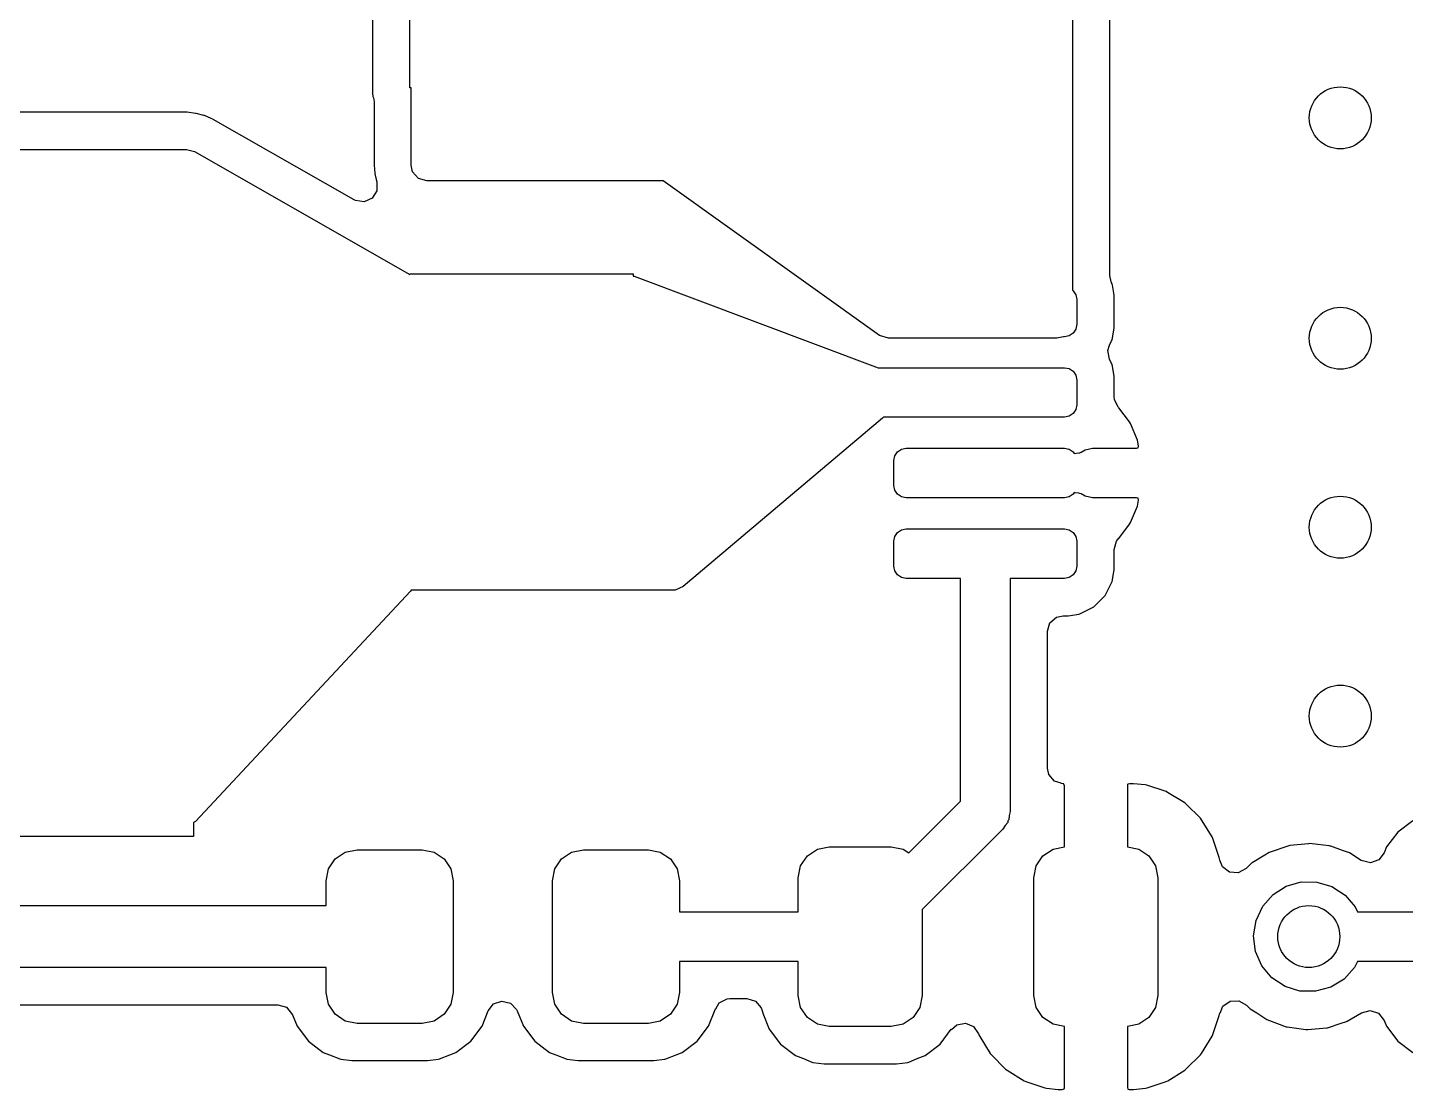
# Model space of a CAD drawing. Extents: x 0.02 to 3.18, y 0.02 to 2.78.
# Drawn here: x 2.2832 to 2.7207, y 0.6815 to 1.0187 of the extents above; entities that cross this region are included whole.
import ezdxf

# ---------------------------------------------------------------- set-up
doc = ezdxf.new("R2010")
doc.units = 0
doc.header["$MEASUREMENT"] = 0
doc.layers.add('BLACK', color=7, linetype='CONTINUOUS')

msp = doc.modelspace()

# ---------------------------------------------------------------- linework, layer by layer
at = {"layer": 'BLACK', "linetype": 'CONTINUOUS'}
for p, q in [((2.615, 1.26205), (2.615, 0.935231)), ((2.39274, 1.09971), (2.39274, 0.99777)), ((2.40457, 0.999528), (2.40457, 1.09795)), ((2.62681, 0.939965), (2.62681, 1.03286)), ((2.39274, 0.99777), (2.39286, 0.996738)), ((2.405, 0.999528), (2.40457, 0.999528)), ((2.405, 0.974961), (2.405, 0.999528)), ((2.39286, 0.996738), (2.39301, 0.996398)), ((2.39301, 0.996398), (2.39301, 0.996393)), ((2.39301, 0.996393), (2.39319, 0.995078)), ((2.39319, 0.995078), (2.39319, 0.974961)), ((2.33368, 0.991811), (2.22496, 0.991811)), ((2.33384, 0.99179), (2.33368, 0.991811)), ((2.33655, 0.991436), (2.33384, 0.99179)), ((2.33384, 0.99179), (2.33384, 0.99179)), ((2.33671, 0.991415), (2.33655, 0.991436)), ((2.33655, 0.991436), (2.33655, 0.991436)), ((2.33918, 0.990762), (2.33671, 0.991415)), ((2.33932, 0.990701), (2.33918, 0.990762)), ((2.34146, 0.989825), (2.33932, 0.990701)), ((2.33932, 0.990701), (2.33932, 0.990701)), ((2.342, 0.989601), (2.34146, 0.989825)), ((2.34214, 0.989522), (2.342, 0.989601)), ((2.3869, 0.963948), (2.34214, 0.989522)), ((2.34214, 0.989522), (2.34214, 0.989522)), ((2.22496, 0.98), (2.33368, 0.98)), ((2.33368, 0.98), (2.33614, 0.979346)), ((2.33614, 0.979346), (2.40457, 0.940247)), ((2.39319, 0.974961), (2.39346, 0.97245)), ((2.39346, 0.97245), (2.39349, 0.972321)), ((2.39349, 0.972321), (2.39349, 0.972321)), ((2.39349, 0.972321), (2.39359, 0.971849)), ((2.39359, 0.971849), (2.39391, 0.970389)), ((2.40545, 0.9729), (2.405, 0.974961)), ((2.40728, 0.970787), (2.40545, 0.9729)), ((2.39391, 0.970389), (2.3941, 0.969728)), ((2.3941, 0.969728), (2.39413, 0.969622)), ((2.39413, 0.969622), (2.39411, 0.966827)), ((2.40996, 0.97), (2.40728, 0.970787)), ((2.485, 0.97), (2.40996, 0.97)), ((2.55371, 0.920924), (2.485, 0.97)), ((2.38727, 0.963755), (2.3869, 0.963948)), ((2.39003, 0.96334), (2.38727, 0.963755)), ((2.39258, 0.964485), (2.39003, 0.96334)), ((2.39411, 0.966827), (2.39258, 0.964485)), ((2.40457, 0.940247), (2.40457, 0.940472)), ((2.40457, 0.940472), (2.47543, 0.940472)), ((2.47543, 0.940472), (2.47543, 0.939758)), ((2.47543, 0.939758), (2.47584, 0.939684)), ((2.47584, 0.939684), (2.55322, 0.910669)), ((2.62729, 0.937976), (2.62681, 0.939965)), ((2.62729, 0.937975), (2.62729, 0.937976)), ((2.62729, 0.93795), (2.62729, 0.937975)), ((2.62735, 0.937713), (2.62729, 0.93795)), ((2.62741, 0.937604), (2.62735, 0.937713)), ((2.62758, 0.937256), (2.62741, 0.937604)), ((2.62741, 0.937604), (2.62741, 0.937604)), ((2.62765, 0.93687), (2.62758, 0.937256)), ((2.62805, 0.934331), (2.62765, 0.93687)), ((2.62765, 0.93687), (2.62765, 0.93687)), ((2.615, 0.935231), (2.61519, 0.935107)), ((2.61519, 0.935107), (2.61604, 0.933829)), ((2.61604, 0.933829), (2.61634, 0.932323)), ((2.61634, 0.932323), (2.61634, 0.924449)), ((2.62817, 0.933564), (2.62805, 0.934331)), ((2.62817, 0.923208), (2.62817, 0.933564)), ((2.61634, 0.924449), (2.61604, 0.922942)), ((2.62758, 0.919516), (2.62817, 0.923208)), ((2.55659, 0.92), (2.55371, 0.920924)), ((2.61004, 0.92), (2.55659, 0.92)), ((2.6121, 0.920448), (2.61004, 0.92)), ((2.61217, 0.920512), (2.6121, 0.920448)), ((2.6124, 0.920512), (2.61217, 0.920512)), ((2.61391, 0.920811), (2.6124, 0.920512)), ((2.61519, 0.921665), (2.61391, 0.920811)), ((2.61604, 0.922942), (2.61519, 0.921665)), ((2.62673, 0.917843), (2.62741, 0.919168)), ((2.62741, 0.919168), (2.62758, 0.919516)), ((2.62741, 0.919168), (2.62741, 0.919168)), ((2.62622, 0.916086), (2.62673, 0.917843)), ((2.62673, 0.913339), (2.62622, 0.916086)), ((2.55322, 0.910669), (2.6124, 0.910669)), ((2.6124, 0.910669), (2.61391, 0.91037)), ((2.61391, 0.91037), (2.61519, 0.909516)), ((2.62741, 0.912014), (2.62673, 0.913339)), ((2.62741, 0.912013), (2.62741, 0.912014)), ((2.62758, 0.911666), (2.62741, 0.912013)), ((2.62817, 0.907973), (2.62758, 0.911666)), ((2.61519, 0.909516), (2.61604, 0.908239)), ((2.61604, 0.908239), (2.61634, 0.906732)), ((2.61634, 0.906732), (2.61634, 0.898858)), ((2.62817, 0.907778), (2.62817, 0.907973)), ((2.62817, 0.901513), (2.62817, 0.907778)), ((2.62828, 0.900459), (2.62817, 0.901513)), ((2.61604, 0.897352), (2.61519, 0.896074)), ((2.61634, 0.898858), (2.61604, 0.897352)), ((2.6295, 0.898232), (2.62828, 0.900459)), ((2.62947, 0.898214), (2.6295, 0.898232)), ((2.62959, 0.898057), (2.62947, 0.898214)), ((2.62962, 0.898005), (2.62959, 0.898057)), ((2.62967, 0.897956), (2.62962, 0.898005)), ((2.63311, 0.893471), (2.62967, 0.897956)), ((2.55462, 0.894679), (2.49139, 0.841174)), ((2.55491, 0.894921), (2.55462, 0.894679)), ((2.6124, 0.894921), (2.55491, 0.894921)), ((2.61391, 0.895221), (2.6124, 0.894921)), ((2.61519, 0.896074), (2.61391, 0.895221)), ((2.63343, 0.892913), (2.63311, 0.893471)), ((2.6356, 0.887691), (2.63343, 0.892913)), ((2.55857, 0.882648), (2.55942, 0.883926)), ((2.55942, 0.883926), (2.5607, 0.884779)), ((2.5607, 0.884779), (2.5622, 0.885079)), ((2.5622, 0.885079), (2.6124, 0.885079)), ((2.6124, 0.885079), (2.61391, 0.884779)), ((2.61391, 0.884779), (2.61519, 0.883926)), ((2.61519, 0.883926), (2.61554, 0.883391)), ((2.61733, 0.883675), (2.61768, 0.883853)), ((2.61768, 0.883853), (2.61903, 0.884538)), ((2.61768, 0.883853), (2.61768, 0.883853)), ((2.61903, 0.884538), (2.62128, 0.885079)), ((2.62128, 0.885079), (2.63531, 0.885079)), ((2.63531, 0.885079), (2.63586, 0.885238)), ((2.63576, 0.887068), (2.6356, 0.887691)), ((2.63594, 0.885771), (2.63576, 0.887068)), ((2.63586, 0.885238), (2.63594, 0.885771)), ((2.55827, 0.881142), (2.55857, 0.882648)), ((2.55827, 0.873268), (2.55827, 0.881142)), ((2.61554, 0.883391), (2.61695, 0.883614)), ((2.61695, 0.883614), (2.61733, 0.883675)), ((2.61695, 0.883614), (2.61695, 0.883614)), ((2.55857, 0.871761), (2.55827, 0.873268)), ((2.55942, 0.870484), (2.55857, 0.871761)), ((2.61554, 0.871018), (2.61519, 0.870484)), ((2.61587, 0.870966), (2.61554, 0.871018)), ((2.61695, 0.870795), (2.61587, 0.870966)), ((2.61733, 0.870734), (2.61695, 0.870795)), ((2.61695, 0.870795), (2.61695, 0.870795)), ((2.61768, 0.870557), (2.61733, 0.870734)), ((2.5607, 0.86963), (2.55942, 0.870484)), ((2.5622, 0.869331), (2.5607, 0.86963)), ((2.6124, 0.869331), (2.5622, 0.869331)), ((2.61391, 0.86963), (2.6124, 0.869331)), ((2.61519, 0.870484), (2.61391, 0.86963)), ((2.61903, 0.869871), (2.61768, 0.870557)), ((2.61768, 0.870557), (2.61768, 0.870557)), ((2.62128, 0.869331), (2.61903, 0.869871)), ((2.63533, 0.869331), (2.62128, 0.869331)), ((2.63343, 0.861496), (2.6356, 0.866718)), ((2.63585, 0.869182), (2.63533, 0.869331)), ((2.6356, 0.866718), (2.63576, 0.867341)), ((2.63576, 0.867341), (2.63593, 0.868624)), ((2.63593, 0.868624), (2.63585, 0.869182)), ((2.55857, 0.857058), (2.55942, 0.858335)), ((2.55942, 0.858335), (2.5607, 0.859189)), ((2.5607, 0.859189), (2.5622, 0.859488)), ((2.5622, 0.859488), (2.6124, 0.859488)), ((2.6124, 0.859488), (2.61391, 0.859189)), ((2.61391, 0.859189), (2.61519, 0.858335)), ((2.61519, 0.858335), (2.61604, 0.857058)), ((2.62967, 0.856454), (2.63311, 0.860938)), ((2.63311, 0.860938), (2.63343, 0.861496)), ((2.55827, 0.855551), (2.55857, 0.857058)), ((2.55827, 0.847677), (2.55827, 0.855551)), ((2.61604, 0.857058), (2.61634, 0.855551)), ((2.61634, 0.855551), (2.61634, 0.847677)), ((2.62817, 0.852897), (2.62896, 0.855578)), ((2.62896, 0.855578), (2.62962, 0.856404)), ((2.62962, 0.856404), (2.62967, 0.856454)), ((2.62817, 0.846436), (2.62817, 0.852897)), ((2.55857, 0.846171), (2.55827, 0.847677)), ((2.55942, 0.844893), (2.55857, 0.846171)), ((2.5607, 0.84404), (2.55942, 0.844893)), ((2.61519, 0.844893), (2.61391, 0.84404)), ((2.61604, 0.846171), (2.61519, 0.844893)), ((2.61634, 0.847677), (2.61604, 0.846171)), ((2.62758, 0.842744), (2.62817, 0.846436)), ((2.48883, 0.840043), (2.48818, 0.84)), ((2.49139, 0.841174), (2.48883, 0.840043)), ((2.5622, 0.84374), (2.5607, 0.84404)), ((2.57943, 0.84374), (2.5622, 0.84374)), ((2.57943, 0.772966), (2.57943, 0.84374)), ((2.6124, 0.84374), (2.59518, 0.84374)), ((2.59518, 0.84374), (2.59518, 0.769691)), ((2.61391, 0.84404), (2.6124, 0.84374)), ((2.62532, 0.838294), (2.62758, 0.842744)), ((2.40473, 0.839712), (2.33647, 0.766576)), ((2.405, 0.84), (2.40473, 0.839712)), ((2.40473, 0.839712), (2.40473, 0.839712)), ((2.48818, 0.84), (2.405, 0.84)), ((2.62179, 0.834762), (2.62532, 0.838294)), ((2.6078, 0.829631), (2.60991, 0.831461)), ((2.60991, 0.831461), (2.61197, 0.831909)), ((2.61197, 0.831909), (2.61364, 0.831909)), ((2.61364, 0.831909), (2.61432, 0.832016)), ((2.61432, 0.832016), (2.61695, 0.832433)), ((2.61695, 0.832433), (2.61733, 0.832494)), ((2.61695, 0.832433), (2.61695, 0.832433)), ((2.61733, 0.832494), (2.62179, 0.834762)), ((2.60701, 0.826949), (2.6078, 0.829631)), ((2.60701, 0.783504), (2.60701, 0.826949)), ((2.60746, 0.781443), (2.60701, 0.783504)), ((2.60929, 0.779331), (2.60746, 0.781443)), ((2.61136, 0.778722), (2.60929, 0.779331)), ((2.61135, 0.778657), (2.61136, 0.778722)), ((2.61217, 0.778477), (2.61135, 0.778657)), ((2.61223, 0.77843), (2.61217, 0.778477)), ((2.6124, 0.77783), (2.61223, 0.77843)), ((2.6124, 0.758512), (2.6124, 0.77783)), ((2.63247, 0.778312), (2.6324, 0.77801)), ((2.6324, 0.77801), (2.6324, 0.758512)), ((2.63251, 0.778367), (2.63247, 0.778312)), ((2.63311, 0.778543), (2.63251, 0.778367)), ((2.6341, 0.778543), (2.63311, 0.778543)), ((2.63435, 0.77853), (2.6341, 0.778543)), ((2.63807, 0.77815), (2.63435, 0.77853)), ((2.63859, 0.778037), (2.63807, 0.77815)), ((2.64467, 0.776022), (2.63859, 0.778037)), ((2.64519, 0.77578), (2.64467, 0.776022)), ((2.65062, 0.772431), (2.64519, 0.77578)), ((2.56304, 0.756573), (2.57943, 0.772966)), ((2.65107, 0.772076), (2.65062, 0.772431)), ((2.65559, 0.767567), (2.65107, 0.772076)), ((2.33647, 0.766576), (2.33591, 0.766241)), ((2.33591, 0.766241), (2.33591, 0.761732)), ((2.59439, 0.766278), (2.59357, 0.76525)), ((2.59449, 0.766719), (2.59439, 0.766278)), ((2.59473, 0.767102), (2.59449, 0.766719)), ((2.59488, 0.768409), (2.59473, 0.767102)), ((2.59518, 0.769691), (2.59488, 0.768409)), ((2.65594, 0.767118), (2.65559, 0.767567)), ((2.6593, 0.761691), (2.65594, 0.767118)), ((2.723, 0.766776), (2.71827, 0.763186)), ((2.33591, 0.761732), (2.2178, 0.761732)), ((2.59287, 0.764137), (2.56728, 0.738549)), ((2.59357, 0.76525), (2.59287, 0.764137)), ((2.65954, 0.761173), (2.6593, 0.761691)), ((2.71827, 0.763186), (2.71468, 0.758456)), ((2.38405, 0.75681), (2.38781, 0.757559)), ((2.38781, 0.757559), (2.40848, 0.757559)), ((2.40848, 0.757559), (2.41225, 0.75681)), ((2.4559, 0.75681), (2.45967, 0.757559)), ((2.45967, 0.757559), (2.48033, 0.757559)), ((2.48033, 0.757559), (2.4841, 0.75681)), ((2.5308, 0.755661), (2.53399, 0.757794)), ((2.53399, 0.757794), (2.53776, 0.758543)), ((2.53776, 0.758543), (2.55744, 0.758543)), ((2.55744, 0.758543), (2.56121, 0.757794)), ((2.56121, 0.757794), (2.56304, 0.756573)), ((2.6056, 0.755661), (2.60879, 0.757794)), ((2.60879, 0.757794), (2.6124, 0.758512)), ((2.6324, 0.758512), (2.63601, 0.757794)), ((2.63601, 0.757794), (2.6392, 0.755661)), ((2.66157, 0.755102), (2.65954, 0.761173)), ((2.68366, 0.758847), (2.67742, 0.756725)), ((2.68393, 0.758876), (2.68366, 0.758847)), ((2.68993, 0.759506), (2.68393, 0.758876)), ((2.68393, 0.758876), (2.68393, 0.758876)), ((2.69021, 0.759535), (2.68993, 0.759506)), ((2.68993, 0.759506), (2.68993, 0.759506)), ((2.69285, 0.75922), (2.69021, 0.759535)), ((2.69647, 0.758789), (2.69285, 0.75922)), ((2.69674, 0.758756), (2.69647, 0.758789)), ((2.69647, 0.758789), (2.69647, 0.758789)), ((2.69701, 0.758663), (2.69674, 0.758756)), ((2.70072, 0.75734), (2.69701, 0.758663)), ((2.69701, 0.758663), (2.69701, 0.758663)), ((2.70295, 0.756547), (2.70072, 0.75734)), ((2.71468, 0.758456), (2.71394, 0.75658)), ((2.37872, 0.751483), (2.38086, 0.754676)), ((2.38086, 0.754676), (2.38405, 0.75681)), ((2.41225, 0.75681), (2.41544, 0.754676)), ((2.41544, 0.754676), (2.41758, 0.751483)), ((2.45057, 0.751483), (2.45271, 0.754676)), ((2.45271, 0.754676), (2.4559, 0.75681)), ((2.4841, 0.75681), (2.48729, 0.754676)), ((2.48729, 0.754676), (2.48943, 0.751483)), ((2.52866, 0.752467), (2.5308, 0.755661)), ((2.60347, 0.752467), (2.6056, 0.755661)), ((2.6392, 0.755661), (2.64134, 0.752467)), ((2.66174, 0.75431), (2.66157, 0.755102)), ((2.66179, 0.754321), (2.66174, 0.75431)), ((2.66261, 0.752192), (2.66179, 0.754321)), ((2.67162, 0.753081), (2.67008, 0.751579)), ((2.67182, 0.753275), (2.67162, 0.753081)), ((2.67162, 0.753081), (2.67162, 0.753081)), ((2.67206, 0.753427), (2.67182, 0.753275)), ((2.67605, 0.755877), (2.67206, 0.753427)), ((2.67742, 0.756725), (2.67605, 0.755877)), ((2.70666, 0.754193), (2.70295, 0.756547)), ((2.70957, 0.753427), (2.70666, 0.754193)), ((2.71221, 0.754351), (2.70957, 0.753427)), ((2.71393, 0.756555), (2.71221, 0.754351)), ((2.71394, 0.75658), (2.71393, 0.756555)), ((2.37797, 0.747717), (2.37872, 0.751483)), ((2.41758, 0.751483), (2.41833, 0.747717)), ((2.44982, 0.747717), (2.45057, 0.751483)), ((2.48943, 0.751483), (2.49018, 0.747717)), ((2.52791, 0.748701), (2.52866, 0.752467)), ((2.52791, 0.737874), (2.52791, 0.748701)), ((2.60272, 0.748701), (2.60347, 0.752467)), ((2.60272, 0.711299), (2.60272, 0.748701)), ((2.64134, 0.752467), (2.64209, 0.748701)), ((2.64209, 0.748701), (2.64209, 0.711299)), ((2.66483, 0.750494), (2.66261, 0.752192)), ((2.66762, 0.750265), (2.66483, 0.750494)), ((2.67008, 0.751579), (2.66762, 0.750265)), ((2.37797, 0.739843), (2.37797, 0.747717)), ((2.41833, 0.747717), (2.41833, 0.712283)), ((2.44982, 0.712283), (2.44982, 0.747717)), ((2.49018, 0.747717), (2.49018, 0.737874)), ((2.67865, 0.743342), (2.68285, 0.745993)), ((2.68285, 0.745993), (2.68762, 0.747358)), ((2.68762, 0.747358), (2.69259, 0.747327)), ((2.69259, 0.747327), (2.69735, 0.745904)), ((2.69735, 0.745904), (2.70152, 0.743202)), ((2.015, 0.739843), (2.37797, 0.739843)), ((2.67325, 0.735122), (2.67536, 0.739619)), ((2.67536, 0.739619), (2.67865, 0.743342)), ((2.70152, 0.743202), (2.70476, 0.739439)), ((2.70476, 0.739439), (2.70547, 0.737874)), ((2.49018, 0.737874), (2.52791, 0.737874)), ((2.56728, 0.738549), (2.56728, 0.711299)), ((2.67248, 0.730214), (2.67325, 0.735122)), ((2.70547, 0.737874), (2.7239, 0.737874)), ((2.67313, 0.725289), (2.67248, 0.730214)), ((2.52791, 0.722126), (2.49018, 0.722126)), ((2.49018, 0.722126), (2.49018, 0.712283)), ((2.52791, 0.711299), (2.52791, 0.722126)), ((2.67513, 0.720742), (2.67313, 0.725289)), ((2.70546, 0.722126), (2.70452, 0.720203)), ((2.7239, 0.722126), (2.70546, 0.722126)), ((2.37797, 0.720157), (2.015, 0.720157)), ((2.37797, 0.712283), (2.37797, 0.720157)), ((2.67832, 0.716939), (2.67513, 0.720742)), ((2.70452, 0.720203), (2.70119, 0.71652)), ((2.68246, 0.714187), (2.67832, 0.716939)), ((2.6872, 0.712706), (2.68246, 0.714187)), ((2.69696, 0.713921), (2.69217, 0.712615)), ((2.70119, 0.71652), (2.69696, 0.713921)), ((2.37872, 0.708517), (2.37797, 0.712283)), ((2.41833, 0.712283), (2.41758, 0.708517)), ((2.43118, 0.708594), (2.43382, 0.709518)), ((2.43382, 0.709518), (2.43654, 0.708869)), ((2.43654, 0.708869), (2.43848, 0.706854)), ((2.45057, 0.708517), (2.44982, 0.712283)), ((2.49018, 0.712283), (2.48943, 0.708517)), ((2.50169, 0.707023), (2.50283, 0.708961)), ((2.50283, 0.708961), (2.50533, 0.710215)), ((2.50533, 0.710215), (2.50622, 0.710295)), ((2.50622, 0.710295), (2.51162, 0.710295)), ((2.51162, 0.710295), (2.51431, 0.709508)), ((2.51431, 0.709508), (2.51614, 0.707395)), ((2.52866, 0.707533), (2.52791, 0.711299)), ((2.56728, 0.711299), (2.56653, 0.707533)), ((2.60347, 0.707533), (2.60272, 0.711299)), ((2.64209, 0.711299), (2.64134, 0.707533)), ((2.66273, 0.707916), (2.66502, 0.709522)), ((2.66502, 0.709522), (2.66781, 0.709636)), ((2.66781, 0.709636), (2.67018, 0.708269)), ((2.69217, 0.712615), (2.6872, 0.712706)), ((2.03996, 0.708327), (2.3627, 0.708327)), ((2.3627, 0.708327), (2.36538, 0.707539)), ((2.36538, 0.707539), (2.36731, 0.705192)), ((2.36731, 0.705192), (2.36876, 0.701544)), ((2.38086, 0.705324), (2.37872, 0.708517)), ((2.38405, 0.70319), (2.38086, 0.705324)), ((2.41544, 0.705324), (2.41225, 0.70319)), ((2.41758, 0.708517), (2.41544, 0.705324)), ((2.42754, 0.701544), (2.42946, 0.70639)), ((2.42946, 0.70639), (2.43118, 0.708594)), ((2.43848, 0.706854), (2.43869, 0.70639)), ((2.43869, 0.70639), (2.44061, 0.701544)), ((2.45271, 0.705324), (2.45057, 0.708517)), ((2.4559, 0.70319), (2.45271, 0.705324)), ((2.48729, 0.705324), (2.4841, 0.70319)), ((2.48943, 0.708517), (2.48729, 0.705324)), ((2.49939, 0.701544), (2.50158, 0.707065)), ((2.50158, 0.707065), (2.50169, 0.707023)), ((2.51614, 0.707395), (2.51643, 0.706556)), ((2.51643, 0.706556), (2.51647, 0.706397)), ((2.51647, 0.706397), (2.51651, 0.706081)), ((2.51651, 0.706081), (2.51663, 0.705785)), ((2.51663, 0.705785), (2.51663, 0.705785)), ((2.51663, 0.705785), (2.51665, 0.705722)), ((2.51665, 0.705722), (2.5187, 0.70056)), ((2.5308, 0.704339), (2.52866, 0.707533)), ((2.56653, 0.707533), (2.5644, 0.704339)), ((2.6056, 0.704339), (2.60347, 0.707533)), ((2.64134, 0.707533), (2.6392, 0.704339)), ((2.65957, 0.698875), (2.66158, 0.704949)), ((2.66158, 0.704949), (2.66175, 0.705741)), ((2.66175, 0.705741), (2.66184, 0.705722)), ((2.66184, 0.705722), (2.66273, 0.707916)), ((2.67018, 0.708269), (2.67117, 0.707242)), ((2.67117, 0.707242), (2.6714, 0.70709)), ((2.6714, 0.70709), (2.67141, 0.70709)), ((2.67141, 0.70709), (2.67347, 0.705741)), ((2.67347, 0.705741), (2.67668, 0.703636)), ((2.7022, 0.703102), (2.70679, 0.705838)), ((2.70679, 0.705838), (2.7095, 0.706535)), ((2.7095, 0.706535), (2.71215, 0.705658)), ((2.71215, 0.705658), (2.71394, 0.703404)), ((2.36876, 0.701544), (2.37235, 0.696814)), ((2.38781, 0.702441), (2.38405, 0.70319)), ((2.40848, 0.702441), (2.38781, 0.702441)), ((2.41225, 0.70319), (2.40848, 0.702441)), ((2.42395, 0.696814), (2.42754, 0.701544)), ((2.44061, 0.701544), (2.4442, 0.696814)), ((2.45967, 0.702441), (2.4559, 0.70319)), ((2.48033, 0.702441), (2.45967, 0.702441)), ((2.4841, 0.70319), (2.48033, 0.702441)), ((2.4958, 0.696814), (2.49939, 0.701544)), ((2.5187, 0.70056), (2.52229, 0.69583)), ((2.53399, 0.702206), (2.5308, 0.704339)), ((2.53776, 0.701457), (2.53399, 0.702206)), ((2.55744, 0.701457), (2.53776, 0.701457)), ((2.56121, 0.702206), (2.55744, 0.701457)), ((2.5644, 0.704339), (2.56121, 0.702206)), ((2.57291, 0.69583), (2.5765, 0.70056)), ((2.5765, 0.70056), (2.5766, 0.700481)), ((2.5766, 0.700481), (2.57822, 0.701993)), ((2.57822, 0.701993), (2.58097, 0.702495)), ((2.58097, 0.702495), (2.58356, 0.701429)), ((2.58356, 0.701429), (2.58516, 0.699131)), ((2.60879, 0.702206), (2.6056, 0.704339)), ((2.6124, 0.701488), (2.60879, 0.702206)), ((2.6124, 0.68199), (2.6124, 0.701488)), ((2.63601, 0.702206), (2.6324, 0.701488)), ((2.6324, 0.701488), (2.6324, 0.68217)), ((2.6392, 0.704339), (2.63601, 0.702206)), ((2.67668, 0.703636), (2.68285, 0.701341)), ((2.68285, 0.701341), (2.68313, 0.701305)), ((2.68313, 0.701305), (2.68313, 0.701305)), ((2.68313, 0.701305), (2.68911, 0.700507)), ((2.68911, 0.700507), (2.68911, 0.700507)), ((2.68911, 0.700507), (2.68938, 0.70047)), ((2.68938, 0.70047), (2.68966, 0.700496)), ((2.68966, 0.700496), (2.69566, 0.701042)), ((2.68966, 0.700496), (2.68966, 0.700496)), ((2.69566, 0.701042), (2.69594, 0.701067)), ((2.69594, 0.701067), (2.70033, 0.702495)), ((2.70033, 0.702495), (2.70194, 0.703016)), ((2.70194, 0.703016), (2.7022, 0.703102)), ((2.70194, 0.703016), (2.70194, 0.703016)), ((2.71394, 0.703404), (2.71468, 0.701544)), ((2.71468, 0.701544), (2.71827, 0.696814)), ((2.37235, 0.696814), (2.37708, 0.693224)), ((2.41922, 0.693224), (2.42395, 0.696814)), ((2.4442, 0.696814), (2.44893, 0.693224)), ((2.49107, 0.693224), (2.4958, 0.696814)), ((2.52229, 0.69583), (2.52702, 0.69224)), ((2.56818, 0.69224), (2.57291, 0.69583)), ((2.58516, 0.699131), (2.58526, 0.698828)), ((2.58526, 0.698828), (2.5855, 0.698309)), ((2.5855, 0.698309), (2.58886, 0.692882)), ((2.65597, 0.692923), (2.65932, 0.698356)), ((2.65932, 0.698356), (2.65957, 0.698875)), ((2.71827, 0.696814), (2.723, 0.693224)), ((2.37708, 0.693224), (2.37905, 0.692444)), ((2.37905, 0.692444), (2.3823, 0.691155)), ((2.414, 0.691155), (2.41725, 0.692444)), ((2.41725, 0.692444), (2.41922, 0.693224)), ((2.44893, 0.693224), (2.4509, 0.692444)), ((2.4509, 0.692444), (2.45415, 0.691155)), ((2.48585, 0.691155), (2.4891, 0.692444)), ((2.4891, 0.692444), (2.49107, 0.693224)), ((2.52702, 0.69224), (2.52952, 0.691248)), ((2.56568, 0.691248), (2.56818, 0.69224)), ((2.58886, 0.692882), (2.58922, 0.692433)), ((2.58922, 0.692433), (2.59373, 0.687924)), ((2.65111, 0.687957), (2.65562, 0.692474)), ((2.65562, 0.692474), (2.65597, 0.692923)), ((2.3823, 0.691155), (2.3823, 0.691155)), ((2.3823, 0.691155), (2.3826, 0.691038)), ((2.3826, 0.691038), (2.38613, 0.69061)), ((2.38613, 0.69061), (2.41017, 0.69061)), ((2.41017, 0.69061), (2.4137, 0.691038)), ((2.4137, 0.691038), (2.414, 0.691155)), ((2.414, 0.691155), (2.414, 0.691155)), ((2.45415, 0.691155), (2.45415, 0.691155)), ((2.45415, 0.691155), (2.45445, 0.691038)), ((2.45445, 0.691038), (2.45798, 0.69061)), ((2.45798, 0.69061), (2.48202, 0.69061)), ((2.48202, 0.69061), (2.48555, 0.691038)), ((2.48555, 0.691038), (2.48585, 0.691155)), ((2.48585, 0.691155), (2.48585, 0.691155)), ((2.52952, 0.691248), (2.53224, 0.690171)), ((2.53224, 0.690171), (2.53224, 0.690171)), ((2.53224, 0.690171), (2.53254, 0.690054)), ((2.53254, 0.690054), (2.53607, 0.689626)), ((2.53607, 0.689626), (2.55912, 0.689626)), ((2.55912, 0.689626), (2.56266, 0.690054)), ((2.56266, 0.690054), (2.56296, 0.690171)), ((2.56296, 0.690171), (2.56568, 0.691248)), ((2.56296, 0.690171), (2.56296, 0.690171)), ((2.59373, 0.687924), (2.59418, 0.687569)), ((2.59418, 0.687569), (2.59962, 0.68422)), ((2.64523, 0.684243), (2.65066, 0.687601)), ((2.65066, 0.687601), (2.65111, 0.687957)), ((2.59962, 0.68422), (2.60013, 0.683978)), ((2.60013, 0.683978), (2.60621, 0.681963)), ((2.63865, 0.681974), (2.64472, 0.684)), ((2.64472, 0.684), (2.64523, 0.684243)), ((2.60621, 0.681963), (2.60674, 0.68185)), ((2.60674, 0.68185), (2.61045, 0.68147)), ((2.61045, 0.68147), (2.6107, 0.681457)), ((2.6107, 0.681457), (2.61169, 0.681457)), ((2.61169, 0.681457), (2.61229, 0.681633)), ((2.61229, 0.681633), (2.61234, 0.681688)), ((2.61234, 0.681688), (2.6124, 0.68199)), ((2.6324, 0.68217), (2.63258, 0.68157)), ((2.63258, 0.68157), (2.63263, 0.681523)), ((2.63263, 0.681523), (2.63293, 0.681457)), ((2.63293, 0.681457), (2.6341, 0.681457)), ((2.6341, 0.681457), (2.63435, 0.68147)), ((2.63435, 0.68147), (2.63812, 0.681861)), ((2.63812, 0.681861), (2.63865, 0.681974))]:
    msp.add_line(p, q, dxfattribs=at)
at = {"layer": 'BLACK'}
for centre in [(2.7, 0.99), (2.7, 0.92), (2.7, 0.86), (2.7, 0.8), (2.69, 0.73)]:
    msp.add_circle(centre, 0.009843, dxfattribs=at)

doc.saveas('drawing.dxf')
